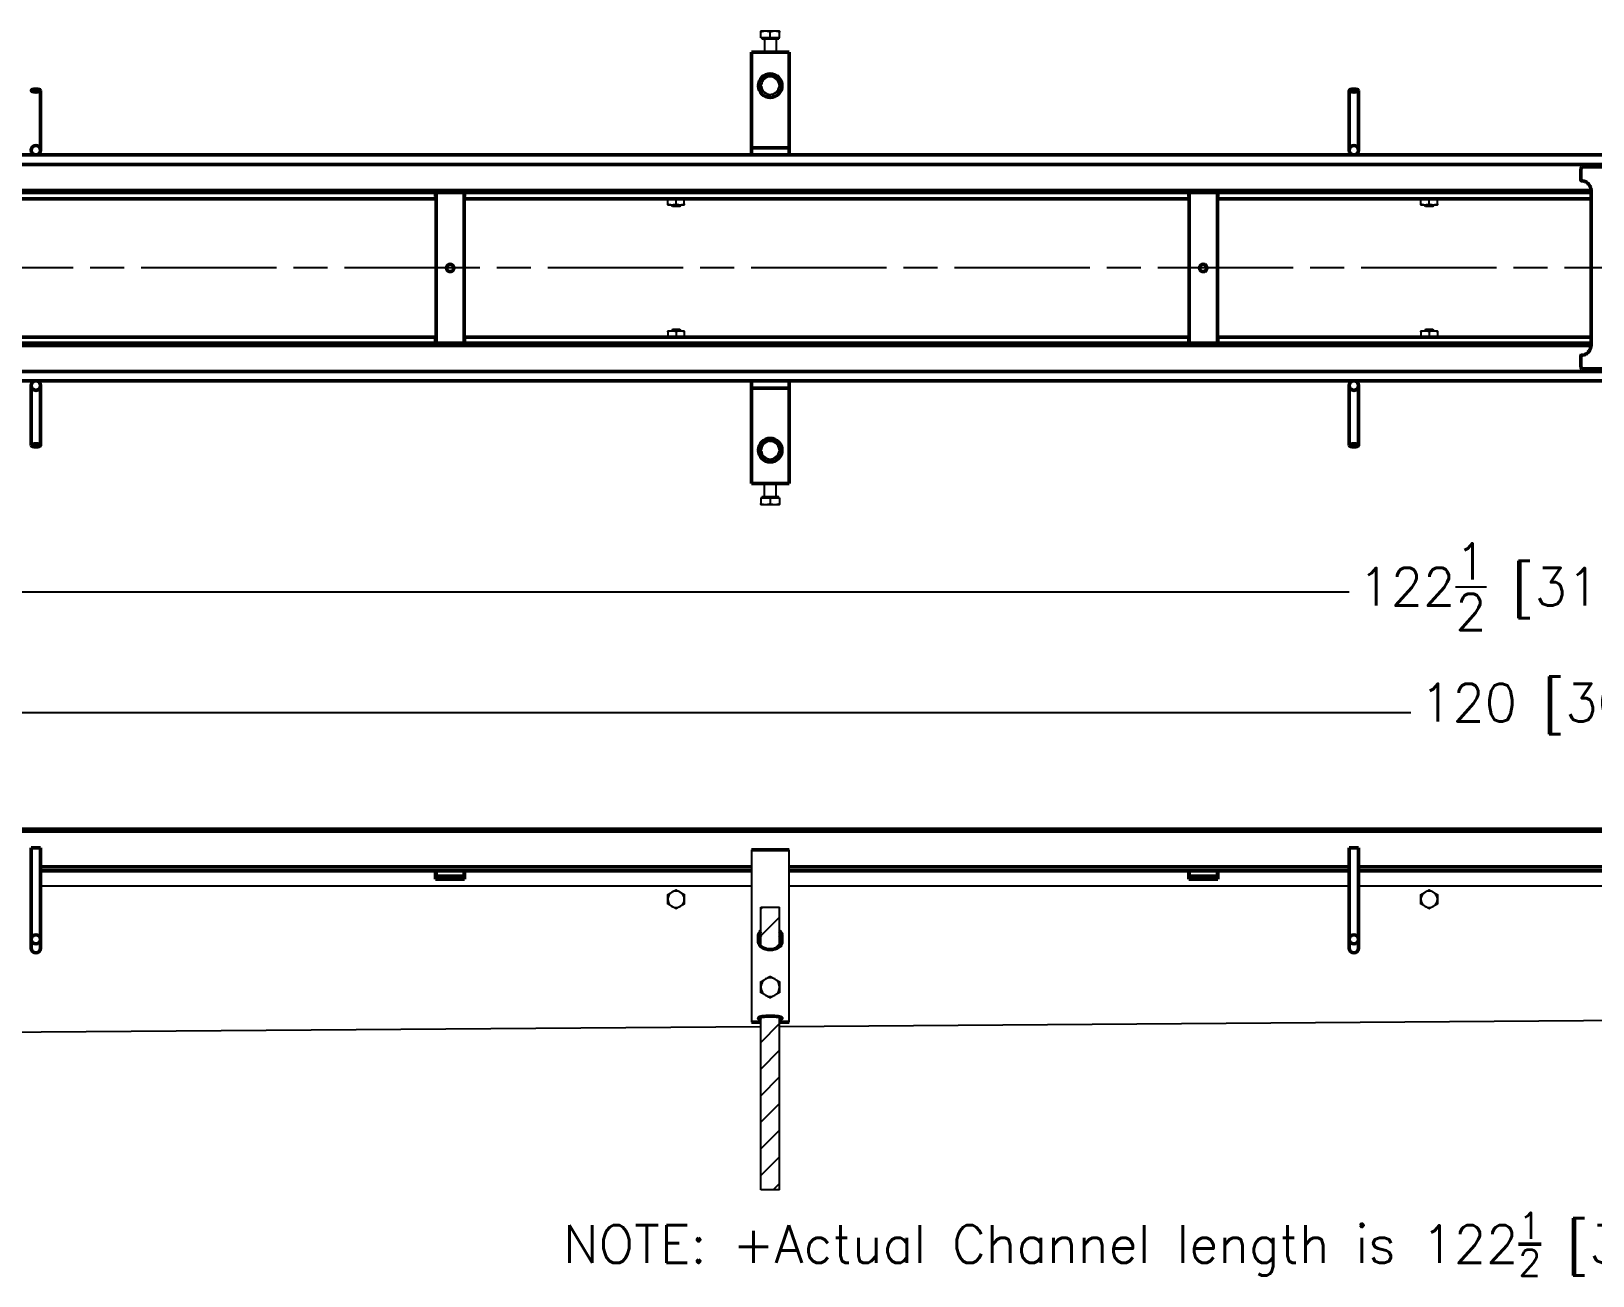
# Model space of a CAD drawing. Header units: inches. Extents: x 0 to 153, y -2 to 31.
# Drawn here: x 48.95 to 90.42, y -2.07 to 30.98 of the extents above; entities that cross this region are included whole.
import ezdxf

# ---------------------------------------------------------------- set-up
doc = ezdxf.new("R2010")
doc.units = ezdxf.units.IN
doc.header["$LTSCALE"] = 8
doc.header["$MEASUREMENT"] = 0
doc.linetypes.add('CHAIN', pattern=[0.7087, 0.4724, -0.0591, 0.1181, -0.0591])
for name, color, linetype, lineweight in [('Centerline (ANSI)', 7, 'Continuous', 25), ('Dimension (ANSI)', 7, 'Continuous', 25), ('Frame', 1, 'Continuous', 50), ('grate', 30, 'Continuous', 50), ('hardware', 250, 'Continuous', 25), ('rebar', 5, 'Continuous', 25), ('Title (ANSI)', 7, 'Continuous', 50), ('trench', 4, 'Continuous', 25), ('Visible (ANSI)', 7, 'Continuous', 50)]:
    doc.layers.add(name, color=color, linetype=linetype, lineweight=lineweight)
doc.styles.add('Dim Text (Zurn)', font='')
doc.styles.add('ZURN', font='romans.shx')
doc.styles.get('Dim Text (Zurn)').set_extended_font_data('Tahoma', italic=True)
doc.dimstyles.new('Frac 1_32 (Zurn)', dxfattribs={"dimscale": 8, "dimtxt": 0.125, "dimasz": 0.098425, "dimexe": 0.125, "dimexo": 0.0625, "dimgap": 0.031496, "dimtad": 0, "dimtih": 1, "dimtoh": 1, "dimdec": 5, "dimrnd": 1e-08, "dimzin": 0, "dimdsep": 46, "dimlunit": 5, "dimtxsty": 'Dim Text (Zurn)', "dimcen": 0.09, "dimdle": 0.393701, "dimclrd": 256, "dimclre": 256, "dimclrt": 256, "dimadec": 0, "dimazin": 3, "dimtfac": 0.96, "dimtdec": 5, "dimtofl": 0, "dimtmove": 0, "dimatfit": 3, "dimfxl": 0, "dimtolj": 1, "dimtzin": 12, "dimlwd": -1, "dimlwe": -1, "dimarcsym": 0})

# ---------------------------------------------------------------- blocks, each defined once
blk = doc.blocks.new('*D4')
at = {"layer": 'Defpoints', "color": 0}
for p in [(30.077, 12.889), (30.077, 9.739), (150.077, 9.739)]:
    blk.add_point(p, dxfattribs=at)
at = {"layer": 'Dimension (ANSI)'}
for p, q in [((30.077, 10.239), (30.077, 13.889)), ((150.077, 10.239), (150.077, 13.889)), ((30.865, 12.889), (85.587, 12.889)), ((149.29, 12.889), (94.567, 12.889))]:
    blk.add_line(p, q, dxfattribs=at)
for points in [[(30.865, 13.02), (30.865, 12.758), (30.077, 12.889)], [(149.29, 13.02), (149.29, 12.758), (150.077, 12.889)]]:
    blk.add_solid(points, dxfattribs=at)
at = {"layer": 'Dimension (ANSI)', "insert": (85.839, 13.651), "char_height": 1, "attachment_point": 1, "style": 'ZURN'}
blk.add_mtext('\\A1;120 [3048]', dxfattribs=at)
blk = doc.blocks.new('*D5')
at = {"layer": 'Defpoints', "color": 0}
for p in [(150.077, 16.095), (150.077, 9.739), (27.577, 8.275)]:
    blk.add_point(p, dxfattribs=at)
at = {"layer": 'Dimension (ANSI)'}
for p, q in [((27.577, 8.775), (27.577, 17.095)), ((150.077, 10.239), (150.077, 17.095)), ((28.365, 16.095), (83.949, 16.095)), ((149.29, 16.095), (93.706, 16.095))]:
    blk.add_line(p, q, dxfattribs=at)
for points in [[(28.365, 16.226), (28.365, 15.964), (27.577, 16.095)], [(149.29, 16.226), (149.29, 15.964), (150.077, 16.095)]]:
    blk.add_solid(points, dxfattribs=at)
at = {"layer": 'Dimension (ANSI)', "insert": (84.201, 17.382), "char_height": 1, "attachment_point": 1, "style": 'ZURN'}
blk.add_mtext('\\A1;122{\\H0.960000x;\\S1/2;} [3111]', dxfattribs=at)

msp = doc.modelspace()

# ---------------------------------------------------------------- hatches: boundary and pattern name
h = msp.add_hatch()
h.set_pattern_fill('ANSI31', color=256, scale=4, style=0)
h.set_pattern_definition([(45, (34.5, 4e-14), (-0.3535534, 0.3535534), [])])
edge = h.paths.add_edge_path()
edge.add_line((68.826564, 7.716027), (68.327814, 7.716027))
edge.add_line((68.327814, 7.716027), (68.327814, 6.675341))
edge.add_ellipse((68.577189, 6.796397), major_axis=(0.3125, 0), ratio=0.64278761, start_angle=217.0604614, end_angle=322.9395386)
edge.add_line((68.826564, 6.675341), (68.826564, 7.716027))
edge = h.paths.add_edge_path()
edge.add_ellipse((68.577189, 4.773186), major_axis=(0.3125, 0), ratio=0.173648178, start_angle=397.0604614, end_angle=502.9395386)
edge.add_line((68.327814, 4.805889), (68.327814, 0.216027))
edge.add_line((68.327814, 0.216027), (68.826564, 0.216027))
edge.add_line((68.826564, 0.216027), (68.826564, 4.805889))

# ---------------------------------------------------------------- linework, layer by layer
for p, q in [((68.077189, 9.23921), (68.077189, 4.665225)), ((69.077189, 4.665225), (69.077189, 9.23921))]:
    msp.add_line(p, q)
at = {"layer": 'Centerline (ANSI)', "color": 7, "linetype": 'CHAIN', "ltscale": 0.952448}
msp.add_line((152.668767, 24.694935), (26.577349, 24.694935), dxfattribs=at)
at = {"layer": 'Frame', "color": 7}
for p, q in [((68.077189, 9.23921), (69.077189, 9.23921)), ((68.264689, 6.796397), (68.264689, 6.960437)), ((68.889689, 6.960437), (68.889689, 6.796397)), ((68.327814, 4.665225), (68.077189, 4.665225)), ((69.077189, 4.665225), (68.826564, 4.665225))]:
    msp.add_line(p, q, dxfattribs=at)
for centre, major_axis, ratio, start_param, end_param in [((68.577189, 6.960437), (-0.3125, 0), 0.64278761, 5.636358234, 6.283185307), ((68.577189, 6.960437), (-0.3125, 0), 0.64278761, 3.141592654, 3.788419727), ((68.577189, 6.864681), (0.3125, 0), 0.64278761, 2.49476558, 3.141592654), ((68.577189, 6.796397), (0.3125, 0), 0.64278761, 3.141592654, 6.283185307), ((68.577189, 6.864681), (0.3125, 0), 0.64278761, 0, 0.646827074), ((68.577189, 4.773186), (0.3125, 0), 0.173648178, 5.636358234, 10.071605034)]:
    msp.add_ellipse(centre, major_axis=major_axis, ratio=ratio, start_param=start_param, end_param=end_param, dxfattribs=at)
at = {"layer": 'grate', "color": 7}
for p, q in [((110.031841, 27.373388), (90.122537, 27.373388)), ((90.107189, 27.248388), (90.107189, 27.039581)), ((90.111129, 27.009606), (90.110872, 27.009606)), ((90.375507, 22.638828), (90.375507, 26.746042)), ((90.107189, 22.136481), (90.107189, 22.345289)), ((90.110872, 22.375264), (90.111129, 22.375264)), ((90.122537, 22.011481), (110.031841, 22.011481))]:
    msp.add_line(p, q, dxfattribs=at)
for centre, major_axis, start_param, end_param in [((90.122537, 27.248388), (0, -0.125), 3.141592654, 4.71238898), ((90.122537, 22.136481), (0, 0.125), 1.570796327, 3.141592654)]:
    msp.add_ellipse(centre, major_axis=major_axis, ratio=0.122784561, start_param=start_param, end_param=end_param, dxfattribs=at)
for points, knots in [([(90.107189, 27.039581), (90.107189, 27.035702), (90.107281, 27.031862), (90.10764, 27.024675), (90.107904, 27.021401), (90.108572, 27.015836), (90.108971, 27.013608), (90.10968, 27.011115), (90.109963, 27.010434), (90.110457, 27.009748), (90.110665, 27.009605), (90.110872, 27.009606)], [0, 0, 0, 0, 0.029557022, 0.029557022, 0.0591936812, 0.0591936812, 0.0890732257, 0.0890732257, 0.1074131923, 0.1074131923, 0.1204091771, 0.1204091771, 0.1204091771, 0.1204091771]), ([(90.375507, 26.746042), (90.375507, 26.774668), (90.37074, 26.803667), (90.352554, 26.857304), (90.3391, 26.88269), (90.305347, 26.927274), (90.284655, 26.947047), (90.238662, 26.978725), (90.212789, 26.991016), (90.16179, 27.005955), (90.136334, 27.009598), (90.111129, 27.009606)], [0, 0, 0, 0, 0.218130476, 0.218130476, 0.431567125, 0.431567125, 0.644235928, 0.644235928, 0.857120656, 0.857120656, 1.04918321, 1.04918321, 1.04918321, 1.04918321]), ([(90.111129, 22.375264), (90.140049, 22.375273), (90.169346, 22.380097), (90.223504, 22.398493), (90.249128, 22.412098), (90.293987, 22.44619), (90.313828, 22.467051), (90.345411, 22.513281), (90.357587, 22.5392), (90.37204, 22.589592), (90.375507, 22.614327), (90.375507, 22.638828)], [0, 0, 0, 0, 0.22036641, 0.22036641, 0.435844909, 0.435844909, 0.649706098, 0.649706098, 0.862479065, 0.862479065, 1.049170831, 1.049170831, 1.049170831, 1.049170831]), ([(90.107189, 22.345289), (90.107189, 22.349167), (90.107281, 22.353007), (90.10764, 22.360194), (90.107904, 22.363468), (90.108572, 22.369033), (90.108971, 22.371262), (90.10968, 22.373754), (90.109963, 22.374435), (90.110457, 22.375121), (90.110665, 22.375264), (90.110872, 22.375264)], [0, 0, 0, 0, 0.029557022, 0.029557022, 0.0591936812, 0.0591936812, 0.0890732257, 0.0890732257, 0.1074131923, 0.1074131923, 0.1204091771, 0.1204091771, 0.1204091771, 0.1204091771])]:
    msp.add_open_spline(points, degree=3, knots=knots, dxfattribs=at)
at = {"layer": 'hardware', "color": 7}
for p, q in [((68.452189, 30.977856), (68.327189, 30.977856)), ((68.327189, 30.799731), (68.327189, 30.955527)), ((68.577189, 30.799731), (68.327189, 30.799731)), ((68.352189, 30.799731), (68.352189, 30.774727)), ((68.352189, 30.774727), (68.802189, 30.774727)), ((68.420939, 30.749727), (68.420939, 30.419727)), ((68.702189, 30.977856), (68.452189, 30.977856)), ((68.577189, 30.799731), (68.577189, 30.955527)), ((68.827189, 30.799731), (68.577189, 30.799731)), ((68.827189, 30.977856), (68.702189, 30.977856)), ((68.733439, 30.749727), (68.733439, 30.419727)), ((68.802189, 30.799731), (68.802189, 30.774727)), ((68.827189, 30.799731), (68.827189, 30.955527)), ((65.858189, 26.390995), (65.858189, 26.512874)), ((65.858189, 26.371435), (65.967689, 26.371435)), ((65.979334, 26.324935), (65.954165, 26.371435)), ((65.967689, 26.371435), (66.186689, 26.371435)), ((66.175204, 26.324935), (65.979334, 26.324935)), ((66.077189, 26.390995), (66.077189, 26.512874)), ((66.175204, 26.324935), (66.200372, 26.371435)), ((66.186689, 26.371435), (66.296189, 26.371435)), ((66.296189, 26.390995), (66.296189, 26.512874)), ((85.858189, 26.390995), (85.858189, 26.512874)), ((85.858189, 26.371435), (85.967689, 26.371435)), ((85.979334, 26.324935), (85.954165, 26.371435)), ((85.967689, 26.371435), (86.186689, 26.371435)), ((86.175204, 26.324935), (85.979334, 26.324935)), ((86.077189, 26.390995), (86.077189, 26.512874)), ((86.175204, 26.324935), (86.200372, 26.371435)), ((86.186689, 26.371435), (86.296189, 26.371435)), ((86.296189, 26.390995), (86.296189, 26.512874)), ((65.967689, 23.018435), (65.858189, 23.018435)), ((65.858189, 22.998874), (65.858189, 22.876995)), ((65.979334, 23.064935), (65.954165, 23.018435)), ((66.186689, 23.018435), (65.967689, 23.018435)), ((65.979334, 23.064935), (66.175204, 23.064935)), ((66.077189, 22.998874), (66.077189, 22.876995)), ((66.175204, 23.064935), (66.200372, 23.018435)), ((66.296189, 23.018435), (66.186689, 23.018435)), ((66.296189, 22.998874), (66.296189, 22.876995)), ((85.967689, 23.018435), (85.858189, 23.018435)), ((85.858189, 22.998874), (85.858189, 22.876995)), ((85.979334, 23.064935), (85.954165, 23.018435)), ((86.186689, 23.018435), (85.967689, 23.018435)), ((85.979334, 23.064935), (86.175204, 23.064935)), ((86.077189, 22.998874), (86.077189, 22.876995)), ((86.175204, 23.064935), (86.200372, 23.018435)), ((86.296189, 23.018435), (86.186689, 23.018435)), ((86.296189, 22.998874), (86.296189, 22.876995)), ((68.420939, 18.640142), (68.420939, 18.965142)), ((68.733439, 18.640142), (68.733439, 18.965142)), ((68.327189, 18.590138), (68.577189, 18.590138)), ((68.327189, 18.590138), (68.327189, 18.434342)), ((68.327189, 18.412013), (68.452189, 18.412013)), ((68.802189, 18.615142), (68.352189, 18.615142)), ((68.352189, 18.590138), (68.352189, 18.615142)), ((68.452189, 18.412013), (68.702189, 18.412013)), ((68.577189, 18.590138), (68.827189, 18.590138)), ((68.577189, 18.590138), (68.577189, 18.434342)), ((68.702189, 18.412013), (68.827189, 18.412013)), ((68.802189, 18.590138), (68.802189, 18.615142)), ((68.827189, 18.590138), (68.827189, 18.434342))]:
    msp.add_line(p, q, dxfattribs=at)
for centre, radius, start, end in [((68.395939, 30.749727), 0.025, 0, 90), ((68.758439, 30.749727), 0.025, 90, 180), ((68.395939, 18.640142), 0.025, 270, 0), ((68.758439, 18.640142), 0.025, 180, 270), ((66.077269, 7.930237), 0.21875, 120, 180), ((66.077269, 7.930237), 0.21875, 180, 240), ((66.077269, 7.930237), 0.21875, 60, 120), ((66.077269, 7.930237), 0.21875, 0, 60), ((66.077269, 7.930237), 0.21875, 300, 0), ((86.077269, 7.930237), 0.21875, 120, 180), ((86.077269, 7.930237), 0.21875, 180, 240), ((86.077269, 7.930237), 0.21875, 60, 120), ((86.077269, 7.930237), 0.21875, 0, 60), ((86.077269, 7.930237), 0.21875, 300, 0), ((66.077269, 7.930237), 0.21875, 240, 300), ((86.077269, 7.930237), 0.21875, 240, 300), ((68.577189, 5.596738), 0.25, 120, 180), ((68.577189, 5.596738), 0.25, 60, 120), ((68.577189, 5.596738), 0.25, 0, 60), ((68.577189, 5.596738), 0.25, 180, 240), ((68.577189, 5.596738), 0.25, 300, 0), ((68.577189, 5.596738), 0.25, 240, 300)]:
    msp.add_arc(centre, radius, start, end, dxfattribs=at)
for points, weights in [([(68.327189, 30.955527), (68.327189, 30.977856), (68.327189, 30.977856)], [1, 1.0379548493, 1]), ([(68.452189, 30.977856), (68.394176, 30.977856), (68.327189, 30.955527)], [1, 1.0379548493, 1]), ([(68.577189, 30.955527), (68.510201, 30.977856), (68.452189, 30.977856)], [1, 1.0379548493, 1]), ([(68.702189, 30.977856), (68.644176, 30.977856), (68.577189, 30.955527)], [1, 1.0379548493, 1]), ([(68.827189, 30.955527), (68.760201, 30.977856), (68.702189, 30.977856)], [1, 1.0379548493, 1]), ([(68.827189, 30.977856), (68.827189, 30.977856), (68.827189, 30.955527)], [1, 1.0379548493, 1]), ([(65.913826, 26.527435), (65.887468, 26.522634), (65.858189, 26.512874)], [1.01896927496, 1.01858415614, 1]), ([(65.858189, 26.512874), (65.858189, 26.522634), (65.858189, 26.527435)], [1, 1.01858415614, 1.01896927496]), ([(65.858189, 26.390995), (65.91687, 26.371435), (65.967689, 26.371435)], [1, 1.0379548493, 1]), ([(65.858189, 26.371435), (65.858189, 26.371435), (65.858189, 26.390995)], [1, 1.0379548493, 1]), ([(65.967689, 26.371435), (66.018508, 26.371435), (66.077189, 26.390995)], [1, 1.0379548493, 1]), ([(66.077189, 26.512874), (66.04791, 26.522634), (66.021551, 26.527435)], [1, 1.01858415614, 1.01896927496]), ([(66.132826, 26.527435), (66.106468, 26.522634), (66.077189, 26.512874)], [1.01896927496, 1.01858415614, 1]), ([(66.077189, 26.390995), (66.13587, 26.371435), (66.186689, 26.371435)], [1, 1.0379548493, 1]), ([(66.186689, 26.371435), (66.237508, 26.371435), (66.296189, 26.390995)], [1, 1.0379548493, 1]), ([(66.296189, 26.512874), (66.26691, 26.522634), (66.240551, 26.527435)], [1, 1.01858415614, 1.01896927496]), ([(66.296189, 26.527435), (66.296189, 26.522634), (66.296189, 26.512874)], [1.01896927496, 1.01858415614, 1]), ([(66.296189, 26.390995), (66.296189, 26.371435), (66.296189, 26.371435)], [1, 1.0379548493, 1]), ([(85.913826, 26.527435), (85.887468, 26.522634), (85.858189, 26.512874)], [1.01896927496, 1.01858415614, 1]), ([(85.858189, 26.512874), (85.858189, 26.522634), (85.858189, 26.527435)], [1, 1.01858415614, 1.01896927496]), ([(85.858189, 26.390995), (85.91687, 26.371435), (85.967689, 26.371435)], [1, 1.0379548493, 1]), ([(85.858189, 26.371435), (85.858189, 26.371435), (85.858189, 26.390995)], [1, 1.0379548493, 1]), ([(85.967689, 26.371435), (86.018508, 26.371435), (86.077189, 26.390995)], [1, 1.0379548493, 1]), ([(86.077189, 26.512874), (86.04791, 26.522634), (86.021551, 26.527435)], [1, 1.01858415614, 1.01896927496]), ([(86.132826, 26.527435), (86.106468, 26.522634), (86.077189, 26.512874)], [1.01896927496, 1.01858415614, 1]), ([(86.077189, 26.390995), (86.13587, 26.371435), (86.186689, 26.371435)], [1, 1.0379548493, 1]), ([(86.186689, 26.371435), (86.237508, 26.371435), (86.296189, 26.390995)], [1, 1.0379548493, 1]), ([(86.296189, 26.512874), (86.26691, 26.522634), (86.240551, 26.527435)], [1, 1.01858415614, 1.01896927496]), ([(86.296189, 26.527435), (86.296189, 26.522634), (86.296189, 26.512874)], [1.01896927496, 1.01858415614, 1]), ([(86.296189, 26.390995), (86.296189, 26.371435), (86.296189, 26.371435)], [1, 1.0379548493, 1]), ([(65.858189, 22.998874), (65.858189, 23.018435), (65.858189, 23.018435)], [1, 1.0379548493, 1]), ([(65.967689, 23.018435), (65.91687, 23.018435), (65.858189, 22.998874)], [1, 1.0379548493, 1]), ([(65.858189, 22.876995), (65.91687, 22.857435), (65.967689, 22.857435)], [1, 1.0379548493, 1]), ([(65.858189, 22.857435), (65.858189, 22.857435), (65.858189, 22.876995)], [1, 1.0379548493, 1]), ([(66.077189, 22.998874), (66.018508, 23.018435), (65.967689, 23.018435)], [1, 1.0379548493, 1]), ([(65.967689, 22.857435), (66.018508, 22.857435), (66.077189, 22.876995)], [1, 1.0379548493, 1]), ([(66.186689, 23.018435), (66.13587, 23.018435), (66.077189, 22.998874)], [1, 1.0379548493, 1]), ([(66.077189, 22.876995), (66.13587, 22.857435), (66.186689, 22.857435)], [1, 1.0379548493, 1]), ([(66.296189, 22.998874), (66.237508, 23.018435), (66.186689, 23.018435)], [1, 1.0379548493, 1]), ([(66.186689, 22.857435), (66.237508, 22.857435), (66.296189, 22.876995)], [1, 1.0379548493, 1]), ([(66.296189, 23.018435), (66.296189, 23.018435), (66.296189, 22.998874)], [1, 1.0379548493, 1]), ([(66.296189, 22.876995), (66.296189, 22.857435), (66.296189, 22.857435)], [1, 1.0379548493, 1]), ([(85.858189, 22.998874), (85.858189, 23.018435), (85.858189, 23.018435)], [1, 1.0379548493, 1]), ([(85.967689, 23.018435), (85.91687, 23.018435), (85.858189, 22.998874)], [1, 1.0379548493, 1]), ([(85.858189, 22.876995), (85.91687, 22.857435), (85.967689, 22.857435)], [1, 1.0379548493, 1]), ([(85.858189, 22.857435), (85.858189, 22.857435), (85.858189, 22.876995)], [1, 1.0379548493, 1]), ([(86.077189, 22.998874), (86.018508, 23.018435), (85.967689, 23.018435)], [1, 1.0379548493, 1]), ([(85.967689, 22.857435), (86.018508, 22.857435), (86.077189, 22.876995)], [1, 1.0379548493, 1]), ([(86.186689, 23.018435), (86.13587, 23.018435), (86.077189, 22.998874)], [1, 1.0379548493, 1]), ([(86.077189, 22.876995), (86.13587, 22.857435), (86.186689, 22.857435)], [1, 1.0379548493, 1]), ([(86.296189, 22.998874), (86.237508, 23.018435), (86.186689, 23.018435)], [1, 1.0379548493, 1]), ([(86.186689, 22.857435), (86.237508, 22.857435), (86.296189, 22.876995)], [1, 1.0379548493, 1]), ([(86.296189, 23.018435), (86.296189, 23.018435), (86.296189, 22.998874)], [1, 1.0379548493, 1]), ([(86.296189, 22.876995), (86.296189, 22.857435), (86.296189, 22.857435)], [1, 1.0379548493, 1]), ([(68.327189, 18.434342), (68.394176, 18.412013), (68.452189, 18.412013)], [1, 1.0379548493, 1]), ([(68.327189, 18.412013), (68.327189, 18.412013), (68.327189, 18.434342)], [1, 1.0379548493, 1]), ([(68.452189, 18.412013), (68.510201, 18.412013), (68.577189, 18.434342)], [1, 1.0379548493, 1]), ([(68.577189, 18.434342), (68.644176, 18.412013), (68.702189, 18.412013)], [1, 1.0379548493, 1]), ([(68.702189, 18.412013), (68.760201, 18.412013), (68.827189, 18.434342)], [1, 1.0379548493, 1]), ([(68.827189, 18.434342), (68.827189, 18.412013), (68.827189, 18.412013)], [1, 1.0379548493, 1]), ([(65.858519, 8.056532), (65.917133, 8.090373), (65.967894, 8.11968)], [1, 1.0379548493, 1]), ([(65.858519, 7.930237), (65.858519, 7.988851), (65.858519, 8.056532)], [1, 1.0379548493, 1]), ([(65.858519, 7.803942), (65.858519, 7.871623), (65.858519, 7.930237)], [1, 1.0379548493, 1]), ([(65.967894, 8.11968), (66.018655, 8.148987), (66.077269, 8.182828)], [1, 1.0379548493, 1]), ([(66.077269, 8.182828), (66.135883, 8.148987), (66.186644, 8.11968)], [1, 1.0379548493, 1]), ([(66.186644, 8.11968), (66.237405, 8.090373), (66.296019, 8.056532)], [1, 1.0379548493, 1]), ([(66.296019, 8.056532), (66.296019, 7.988851), (66.296019, 7.930237)], [1, 1.0379548493, 1]), ([(66.296019, 7.930237), (66.296019, 7.871623), (66.296019, 7.803942)], [1, 1.0379548493, 1]), ([(85.858519, 8.056532), (85.917133, 8.090373), (85.967894, 8.11968)], [1, 1.0379548493, 1]), ([(85.858519, 7.930237), (85.858519, 7.988851), (85.858519, 8.056532)], [1, 1.0379548493, 1]), ([(85.858519, 7.803942), (85.858519, 7.871623), (85.858519, 7.930237)], [1, 1.0379548493, 1]), ([(85.967894, 8.11968), (86.018655, 8.148987), (86.077269, 8.182828)], [1, 1.0379548493, 1]), ([(86.077269, 8.182828), (86.135883, 8.148987), (86.186644, 8.11968)], [1, 1.0379548493, 1]), ([(86.186644, 8.11968), (86.237405, 8.090373), (86.296019, 8.056532)], [1, 1.0379548493, 1]), ([(86.296019, 8.056532), (86.296019, 7.988851), (86.296019, 7.930237)], [1, 1.0379548493, 1]), ([(86.296019, 7.930237), (86.296019, 7.871623), (86.296019, 7.803942)], [1, 1.0379548493, 1]), ([(65.967894, 7.740794), (65.917133, 7.770101), (65.858519, 7.803942)], [1, 1.0379548493, 1]), ([(66.077269, 7.677646), (66.018655, 7.711487), (65.967894, 7.740794)], [1, 1.0379548493, 1]), ([(66.186644, 7.740794), (66.135883, 7.711487), (66.077269, 7.677646)], [1, 1.0379548493, 1]), ([(66.296019, 7.803942), (66.237405, 7.770101), (66.186644, 7.740794)], [1, 1.0379548493, 1]), ([(85.967894, 7.740794), (85.917133, 7.770101), (85.858519, 7.803942)], [1, 1.0379548493, 1]), ([(86.077269, 7.677646), (86.018655, 7.711487), (85.967894, 7.740794)], [1, 1.0379548493, 1]), ([(86.186644, 7.740794), (86.135883, 7.711487), (86.077269, 7.677646)], [1, 1.0379548493, 1]), ([(86.296019, 7.803942), (86.237405, 7.770101), (86.186644, 7.740794)], [1, 1.0379548493, 1]), ([(68.327189, 5.741075), (68.394176, 5.77975), (68.452189, 5.813244)], [1, 1.0379548493, 1]), ([(68.452189, 5.813244), (68.510201, 5.846738), (68.577189, 5.885413)], [1, 1.0379548493, 1]), ([(68.577189, 5.885413), (68.644176, 5.846738), (68.702189, 5.813244)], [1, 1.0379548493, 1]), ([(68.702189, 5.813244), (68.760201, 5.77975), (68.827189, 5.741075)], [1, 1.0379548493, 1]), ([(68.327189, 5.596738), (68.327189, 5.663725), (68.327189, 5.741075)], [1, 1.0379548493, 1]), ([(68.327189, 5.4524), (68.327189, 5.52975), (68.327189, 5.596738)], [1, 1.0379548493, 1]), ([(68.452189, 5.380231), (68.394176, 5.413725), (68.327189, 5.4524)], [1, 1.0379548493, 1]), ([(68.827189, 5.4524), (68.760201, 5.413725), (68.702189, 5.380231)], [1, 1.0379548493, 1]), ([(68.827189, 5.741075), (68.827189, 5.663725), (68.827189, 5.596738)], [1, 1.0379548493, 1]), ([(68.827189, 5.596738), (68.827189, 5.52975), (68.827189, 5.4524)], [1, 1.0379548493, 1]), ([(68.577189, 5.308063), (68.510201, 5.346738), (68.452189, 5.380231)], [1, 1.0379548493, 1]), ([(68.702189, 5.380231), (68.644176, 5.346738), (68.577189, 5.308063)], [1, 1.0379548493, 1])]:
    msp.add_rational_spline(points, weights, degree=2, dxfattribs=at)
at = {"layer": 'rebar', "color": 7}
for p, q in [((68.327814, 6.675341), (68.327814, 7.716027)), ((68.327814, 7.716027), (68.826564, 7.716027)), ((68.826564, 6.675341), (68.826564, 7.716027)), ((68.327814, 0.216027), (68.327814, 4.805889)), ((68.826564, 0.216027), (68.826564, 4.805889)), ((68.826564, 0.216027), (68.327814, 0.216027))]:
    msp.add_line(p, q, dxfattribs=at)
for centre, radius, start, end in [((68.342814, 29.535949), 0.015, 88.166222, 271.833778), ((68.577189, 29.535949), 0.234375, 3.667556, 176.332444), ((68.577189, 29.535949), 0.234375, 183.667556, 244.0039677), ((68.577189, 29.535949), 0.234375, 266.1417694, 356.332444), ((68.811564, 29.535949), 0.015, 268.166222, 91.833778), ((68.577189, 19.853921), 0.234375, 115.9960323, 176.332444), ((68.577189, 19.853921), 0.234375, 3.667556, 93.8582306), ((68.342814, 19.853921), 0.015, 88.166222, 271.833778), ((68.577189, 19.853921), 0.234375, 183.667556, 356.332444), ((68.811564, 19.853921), 0.015, 268.166222, 91.833778)]:
    msp.add_arc(centre, radius, start, end, dxfattribs=at)
for centre, major_axis, start_param, end_param in [((68.517942, 29.31371), (-0.043438, 0.011753), 0.012138125, 1.570796327), ((68.517942, 29.31371), (-0.043438, 0.011753), 1.570796327, 3.151740772), ((68.517942, 20.076159), (-0.043438, -0.011753), 4.71238898, 6.271047182), ((68.517942, 20.076159), (-0.043438, -0.011753), 3.131444535, 4.71238898)]:
    msp.add_ellipse(centre, major_axis=major_axis, ratio=0.333333333, start_param=start_param, end_param=end_param, dxfattribs=at)
for points, knots in [([(68.332426, 29.54677), (68.333627, 29.57393), (68.339486, 29.601235), (68.359396, 29.651292), (68.373536, 29.674741), (68.408201, 29.715342), (68.42916, 29.732993), (68.475082, 29.760254), (68.500614, 29.770203), (68.552873, 29.781199), (68.580249, 29.782382), (68.633262, 29.775937), (68.659557, 29.768229), (68.70766, 29.745033), (68.730064, 29.729256), (68.768116, 29.691787), (68.784236, 29.669628), (68.808171, 29.621889), (68.816284, 29.595716), (68.820939, 29.561804), (68.821619, 29.554291), (68.821951, 29.54677)], [0, 0, 0, 0, 0.212669473, 0.212669473, 0.421401634, 0.421401634, 0.630278357, 0.630278357, 0.839149821, 0.839149821, 1.048021476, 1.048021476, 1.256893124, 1.256893124, 1.465764772, 1.465764772, 1.67463642, 1.67463642, 1.883508068, 1.883508068, 1.942398235, 1.942398235, 1.942398235, 1.942398235]), ([(68.515037, 29.298961), (68.488739, 29.305858), (68.463282, 29.317339), (68.418544, 29.347349), (68.398601, 29.366112), (68.366216, 29.408554), (68.353377, 29.432763), (68.337665, 29.479637), (68.33343, 29.502414), (68.332426, 29.525127)], [0, 0, 0, 0, 0.2126694732, 0.2126694732, 0.4214016339, 0.4214016339, 0.6302783572, 0.6302783572, 0.8081258164, 0.8081258164, 0.8081258164, 0.8081258164]), ([(68.821951, 29.525127), (68.820751, 29.497967), (68.814892, 29.470662), (68.794982, 29.420605), (68.780842, 29.397156), (68.746177, 29.356555), (68.725217, 29.338904), (68.679295, 29.311643), (68.653764, 29.301694), (68.601504, 29.290698), (68.574128, 29.289515), (68.521115, 29.29596), (68.49482, 29.303668), (68.446718, 29.326864), (68.424313, 29.342641), (68.386261, 29.38011), (68.370142, 29.402269), (68.346206, 29.450008), (68.338093, 29.476181), (68.333439, 29.510093), (68.332759, 29.517606), (68.332426, 29.525127)], [0, 0, 0, 0, 0.212669473, 0.212669473, 0.421401634, 0.421401634, 0.630278357, 0.630278357, 0.839149821, 0.839149821, 1.048021476, 1.048021476, 1.256893124, 1.256893124, 1.465764772, 1.465764772, 1.67463642, 1.67463642, 1.883508068, 1.883508068, 1.942398235, 1.942398235, 1.942398235, 1.942398235]), ([(68.821951, 29.525127), (68.820751, 29.497967), (68.814892, 29.470662), (68.794982, 29.420605), (68.780842, 29.397156), (68.746177, 29.356555), (68.725217, 29.338904), (68.679295, 29.311643), (68.653764, 29.301694), (68.601504, 29.290698), (68.574128, 29.289515), (68.536644, 29.294072), (68.525734, 29.296156), (68.515037, 29.298961)], [0, 0, 0, 0, 0.212669473, 0.212669473, 0.421401634, 0.421401634, 0.630278357, 0.630278357, 0.839149821, 0.839149821, 1.048021476, 1.048021476, 1.134524567, 1.134524567, 1.134524567, 1.134524567]), ([(68.332426, 19.864742), (68.333627, 19.891903), (68.339486, 19.919207), (68.359396, 19.969264), (68.373536, 19.992713), (68.408201, 20.033314), (68.42916, 20.050965), (68.475082, 20.078226), (68.500614, 20.088175), (68.552873, 20.099171), (68.580249, 20.100354), (68.633262, 20.093909), (68.659557, 20.086201), (68.70766, 20.063005), (68.730064, 20.047229), (68.768116, 20.009759), (68.784236, 19.987601), (68.808171, 19.939861), (68.816284, 19.913688), (68.820939, 19.879776), (68.821619, 19.872263), (68.821951, 19.864742)], [0, 0, 0, 0, 0.212669473, 0.212669473, 0.421401634, 0.421401634, 0.630278357, 0.630278357, 0.839149821, 0.839149821, 1.048021476, 1.048021476, 1.256893124, 1.256893124, 1.465764772, 1.465764772, 1.67463642, 1.67463642, 1.883508068, 1.883508068, 1.942398235, 1.942398235, 1.942398235, 1.942398235]), ([(68.332426, 19.864742), (68.333627, 19.891903), (68.339486, 19.919207), (68.359396, 19.969264), (68.373536, 19.992713), (68.408201, 20.033314), (68.42916, 20.050965), (68.471672, 20.076202), (68.493045, 20.08514), (68.515037, 20.090908)], [0, 0, 0, 0, 0.2126694732, 0.2126694732, 0.4214016339, 0.4214016339, 0.6302783572, 0.6302783572, 0.8081258164, 0.8081258164, 0.8081258164, 0.8081258164]), ([(68.563615, 20.098525), (68.574514, 20.099134), (68.585441, 20.099024), (68.598007, 20.098043), (68.59976, 20.097886), (68.601513, 20.097711)], [0.12782168016, 0.12782168016, 0.12782168016, 0.12782168016, 0.21266947322, 0.21266947322, 0.22642379897, 0.22642379897, 0.22642379897, 0.22642379897]), ([(68.640912, 20.090469), (68.652206, 20.08743), (68.663278, 20.083594), (68.675579, 20.078305), (68.677196, 20.077588), (68.678806, 20.076854)], [0.3304762852, 0.3304762852, 0.3304762852, 0.3304762852, 0.4214016339, 0.4214016339, 0.4352209785, 0.4352209785, 0.4352209785, 0.4352209785]), ([(68.713868, 20.057229), (68.723552, 20.050723), (68.732769, 20.043539), (68.742685, 20.034586), (68.743984, 20.033387), (68.745271, 20.032172)], [0.539590528, 0.539590528, 0.539590528, 0.539590528, 0.6302783572, 0.6302783572, 0.6440953373, 0.6440953373, 0.6440953373, 0.6440953373]), ([(68.772129, 20.002292), (68.779197, 19.99301), (68.785606, 19.983237), (68.792105, 19.971563), (68.792948, 19.970009), (68.793774, 19.968445)], [0.7484533699, 0.7484533699, 0.7484533699, 0.7484533699, 0.8391498207, 0.8391498207, 0.8529668869, 0.8529668869, 0.8529668869, 0.8529668869]), ([(68.809562, 19.9315), (68.813259, 19.920434), (68.816174, 19.909116), (68.820222, 19.886828), (68.821463, 19.875789), (68.821951, 19.864742)], [0.9573253386, 0.9573253386, 0.9573253386, 0.9573253386, 1.0480214757, 1.0480214757, 1.1345245666, 1.1345245666, 1.1345245666, 1.1345245666]), ([(68.821951, 19.8431), (68.820751, 19.815939), (68.814892, 19.788634), (68.794982, 19.738577), (68.780842, 19.715128), (68.746177, 19.674528), (68.725217, 19.656876), (68.679295, 19.629615), (68.653764, 19.619666), (68.601504, 19.608671), (68.574128, 19.607487), (68.521115, 19.613932), (68.49482, 19.62164), (68.446718, 19.644837), (68.424313, 19.660613), (68.386261, 19.698082), (68.370142, 19.720241), (68.346206, 19.76798), (68.338093, 19.794153), (68.333439, 19.828065), (68.332759, 19.835578), (68.332426, 19.8431)], [0, 0, 0, 0, 0.212669473, 0.212669473, 0.421401634, 0.421401634, 0.630278357, 0.630278357, 0.839149821, 0.839149821, 1.048021476, 1.048021476, 1.256893124, 1.256893124, 1.465764772, 1.465764772, 1.67463642, 1.67463642, 1.883508068, 1.883508068, 1.942398235, 1.942398235, 1.942398235, 1.942398235]), ([(68.821672, 7.081894), (68.821744, 7.081522), (68.821802, 7.081146), (68.821925, 7.080089), (68.82196, 7.079402), (68.821949, 7.078717)], [0.374092800158, 0.374092800158, 0.374092800158, 0.374092800158, 0.376969936484, 0.376969936484, 0.382109773897, 0.382109773897, 0.382109773897, 0.382109773897])]:
    msp.add_open_spline(points, degree=3, knots=knots, dxfattribs=at)
for points in [[(68.515037, 20.090908), (68.516954, 20.091411), (68.518879, 20.09189), (68.520811, 20.092346)], [(68.332719, 4.749471), (68.332541, 4.750383), (68.332443, 4.751325), (68.332428, 4.752265)]]:
    msp.add_open_spline(points, degree=3, dxfattribs=at)
at = {"layer": 'trench', "color": 7}
for p, q in [((68.077189, 8.275237), (49.202189, 8.275237)), ((83.952189, 8.275237), (69.077189, 8.275237)), ((95.952189, 8.275237), (84.202189, 8.275237)), ((111.077189, 4.862131), (68.826564, 4.545251)), ((68.327814, 4.541511), (34.326564, 4.286501))]:
    msp.add_line(p, q, dxfattribs=at)
at = {"layer": 'Visible (ANSI)', "color": 7}
for p, q in [((68.077189, 30.419727), (69.077189, 30.419727)), ((68.077189, 30.419727), (68.077189, 30.107227)), ((69.077189, 30.107227), (69.077189, 30.419727)), ((68.077189, 28.954949), (68.077189, 30.107227)), ((69.077189, 30.107227), (69.077189, 28.954949)), ((49.202189, 28.751769), (49.202189, 29.402783)), ((83.952189, 28.751769), (83.952189, 29.402783)), ((84.202189, 28.751769), (84.202189, 29.402783)), ((49.202189, 28.51395), (49.202189, 28.751769)), ((68.077189, 28.859193), (68.077189, 28.954949)), ((68.077189, 28.859193), (68.077189, 27.909179)), ((69.077189, 28.954949), (69.077189, 28.859193)), ((69.077189, 28.859193), (69.077189, 27.909179)), ((83.952189, 28.751769), (83.952189, 28.51395)), ((84.202189, 28.51395), (84.202189, 28.751769)), ((49.202189, 27.827385), (49.202189, 28.51395)), ((83.952189, 27.827385), (83.952189, 28.51395)), ((84.202189, 27.827385), (84.202189, 28.51395)), ((49.202189, 27.817435), (49.202189, 27.827385)), ((68.077189, 27.909179), (68.077189, 27.879935)), ((69.077189, 27.879935), (68.077189, 27.879935)), ((68.077189, 27.692435), (68.077189, 27.879935)), ((69.077189, 27.909179), (69.077189, 27.879935)), ((69.077189, 27.692435), (69.077189, 27.879935)), ((83.952189, 27.827385), (83.952189, 27.817435)), ((84.202189, 27.817435), (84.202189, 27.827385)), ((30.077189, 27.692435), (150.077189, 27.692435)), ((150.077189, 27.442435), (30.077189, 27.442435)), ((30.077189, 26.747435), (90.375503, 26.747435)), ((30.077189, 26.692435), (90.375507, 26.692435)), ((59.692189, 26.586367), (59.692189, 26.692435)), ((59.692189, 26.671314), (59.702189, 26.671314)), ((59.702189, 26.586367), (59.692189, 26.586367)), ((59.702189, 22.692435), (59.702189, 26.692435)), ((60.452189, 26.692435), (60.452189, 22.692435)), ((60.452189, 26.671314), (60.462189, 26.671314)), ((60.462189, 26.586367), (60.452189, 26.586367)), ((60.462189, 26.692435), (60.462189, 26.586367)), ((79.692189, 26.586367), (79.692189, 26.692435)), ((79.692189, 26.671314), (79.702189, 26.671314)), ((79.702189, 26.586367), (79.692189, 26.586367)), ((79.702189, 22.692435), (79.702189, 26.692435)), ((80.452189, 26.692435), (80.452189, 22.692435)), ((80.452189, 26.671314), (80.462189, 26.671314)), ((80.462189, 26.586367), (80.452189, 26.586367)), ((80.462189, 26.692435), (80.462189, 26.586367)), ((59.702189, 26.527435), (40.452189, 26.527435)), ((79.702189, 26.527435), (60.452189, 26.527435)), ((90.375507, 26.527435), (80.452189, 26.527435)), ((40.452189, 22.857435), (59.702189, 22.857435)), ((60.452189, 22.857435), (79.702189, 22.857435)), ((80.452189, 22.857435), (90.375507, 22.857435)), ((90.375507, 22.692435), (30.077189, 22.692435)), ((90.375503, 22.637435), (30.077189, 22.637435)), ((59.692189, 22.692435), (59.692189, 22.798502)), ((59.692189, 22.798502), (59.702189, 22.798502)), ((59.702189, 22.713555), (59.692189, 22.713555)), ((59.692189, 22.694935), (59.702189, 22.694935)), ((60.452189, 22.798502), (60.462189, 22.798502)), ((60.462189, 22.713555), (60.452189, 22.713555)), ((60.452189, 22.694935), (60.462189, 22.694935)), ((60.462189, 22.798502), (60.462189, 22.692435)), ((79.692189, 22.692435), (79.692189, 22.798502)), ((79.692189, 22.798502), (79.702189, 22.798502)), ((79.702189, 22.713555), (79.692189, 22.713555)), ((79.692189, 22.694935), (79.702189, 22.694935)), ((80.452189, 22.798502), (80.462189, 22.798502)), ((80.462189, 22.713555), (80.452189, 22.713555)), ((80.452189, 22.694935), (80.462189, 22.694935)), ((80.462189, 22.798502), (80.462189, 22.692435)), ((30.077189, 21.942435), (150.077189, 21.942435)), ((150.077189, 21.692435), (30.077189, 21.692435)), ((48.952189, 21.567435), (48.952189, 21.557484)), ((49.202189, 21.557484), (49.202189, 21.567435)), ((68.077189, 21.692435), (68.077189, 21.504935)), ((69.077189, 21.692435), (69.077189, 21.504935)), ((83.952189, 21.567435), (83.952189, 21.557484)), ((84.202189, 21.557484), (84.202189, 21.567435)), ((48.952189, 21.557484), (48.952189, 20.870919)), ((49.202189, 21.557484), (49.202189, 20.870919)), ((68.077189, 21.47569), (68.077189, 21.504935)), ((68.077189, 21.504935), (69.077189, 21.504935)), ((68.077189, 20.525676), (68.077189, 21.47569)), ((69.077189, 21.47569), (69.077189, 21.504935)), ((69.077189, 20.525676), (69.077189, 21.47569)), ((83.952189, 21.557484), (83.952189, 20.870919)), ((84.202189, 21.557484), (84.202189, 20.870919)), ((48.952189, 20.870919), (48.952189, 20.6331)), ((49.202189, 20.6331), (49.202189, 20.870919)), ((83.952189, 20.870919), (83.952189, 20.6331)), ((84.202189, 20.6331), (84.202189, 20.870919)), ((48.952189, 20.6331), (48.952189, 19.982086)), ((49.202189, 20.6331), (49.202189, 19.982086)), ((68.077189, 20.429921), (68.077189, 20.525676)), ((68.077189, 19.277642), (68.077189, 20.429921)), ((69.077189, 20.525676), (69.077189, 20.429921)), ((69.077189, 20.429921), (69.077189, 19.277642)), ((83.952189, 20.6331), (83.952189, 19.982086)), ((84.202189, 20.6331), (84.202189, 19.982086)), ((68.077189, 19.277642), (68.077189, 18.965142)), ((69.077189, 18.965142), (69.077189, 19.277642)), ((69.077189, 18.965142), (68.077189, 18.965142)), ((150.077189, 9.79421), (30.077189, 9.79421)), ((150.077189, 9.73921), (30.077189, 9.73921)), ((48.952189, 9.29421), (49.202189, 9.29421)), ((48.952189, 9.29421), (48.952189, 8.845804)), ((49.202189, 9.29421), (49.202189, 8.845804)), ((83.952189, 9.29421), (84.202189, 9.29421)), ((83.952189, 9.29421), (83.952189, 8.845804)), ((84.202189, 9.29421), (84.202189, 8.845804)), ((48.952189, 8.845804), (48.952189, 8.785534)), ((48.952189, 8.785534), (48.952189, 6.86669)), ((49.202189, 8.785534), (49.202189, 8.845804)), ((49.202189, 8.79421), (68.077189, 8.79421)), ((49.202189, 8.785534), (49.202189, 6.86669)), ((69.077189, 8.79421), (83.952189, 8.79421)), ((83.952189, 8.845804), (83.952189, 8.785534)), ((83.952189, 8.785534), (83.952189, 6.86669)), ((84.202189, 8.785534), (84.202189, 8.845804)), ((84.202189, 8.79421), (95.952189, 8.79421)), ((84.202189, 8.785534), (84.202189, 6.86669)), ((49.202189, 8.68921), (68.077189, 8.68921)), ((59.692189, 8.65211), (59.692189, 8.68921)), ((59.692189, 8.462492), (59.692189, 8.65211)), ((59.692189, 8.52421), (60.462189, 8.52421)), ((60.462189, 8.462492), (59.692189, 8.462492)), ((59.702189, 8.54421), (59.702189, 8.68921)), ((60.452189, 8.54421), (59.702189, 8.54421)), ((60.452189, 8.54421), (60.452189, 8.68921)), ((60.462189, 8.68921), (60.462189, 8.65211)), ((60.462189, 8.65211), (60.462189, 8.462492)), ((69.077189, 8.68921), (83.952189, 8.68921)), ((79.692189, 8.65211), (79.692189, 8.68921)), ((79.692189, 8.462492), (79.692189, 8.65211)), ((79.692189, 8.52421), (80.462189, 8.52421)), ((80.462189, 8.462492), (79.692189, 8.462492)), ((79.702189, 8.54421), (79.702189, 8.68921)), ((80.452189, 8.54421), (79.702189, 8.54421)), ((80.452189, 8.54421), (80.452189, 8.68921)), ((80.462189, 8.68921), (80.462189, 8.65211)), ((80.462189, 8.65211), (80.462189, 8.462492)), ((84.202189, 8.68921), (95.952189, 8.68921)), ((48.952189, 6.645701), (48.952189, 6.86669)), ((48.952189, 6.645701), (48.952189, 6.63575)), ((49.202189, 6.645701), (49.202189, 6.86669)), ((49.202189, 6.63575), (49.202189, 6.645701)), ((83.952189, 6.645701), (83.952189, 6.86669)), ((83.952189, 6.645701), (83.952189, 6.63575)), ((84.202189, 6.645701), (84.202189, 6.86669)), ((84.202189, 6.63575), (84.202189, 6.645701))]:
    msp.add_line(p, q, dxfattribs=at)
for centre, radius in [((68.577189, 29.530949), 0.3125), ((49.077189, 27.817435), 0.125), ((84.077189, 27.817435), 0.125), ((60.077189, 24.692435), 0.098), ((80.077189, 24.692435), 0.098), ((49.077189, 21.567435), 0.125), ((84.077189, 21.567435), 0.125), ((68.577189, 19.853921), 0.3125)]:
    msp.add_circle(centre, radius, dxfattribs=at)
for centre in [(49.077189, 6.63575), (84.077189, 6.63575)]:
    msp.add_arc(centre, 0.125, 180, 0, dxfattribs=at)
for centre, major_axis, ratio in [((49.077189, 29.402783), (0.125, 0), 0.321439465), ((84.077189, 29.402783), (0.125, 0), 0.321439465), ((49.077189, 19.982086), (-0.125, 0), 0.321439465), ((84.077189, 19.982086), (-0.125, 0), 0.321439465), ((49.077189, 6.86669), (-0.125, 0), 0.946930129), ((84.077189, 6.86669), (-0.125, 0), 0.946930129)]:
    msp.add_ellipse(centre, major_axis=major_axis, ratio=ratio, dxfattribs=at)

# ---------------------------------------------------------------- texts
at = {"layer": 'Title (ANSI)', "insert": (63.075588, -0.386678), "char_height": 1, "attachment_point": 1, "style": 'ZURN'}
msp.add_mtext_dynamic_manual_height_columns('\\A1;NOTE: +Actual Channel length is 122{\\H0.7x;\\S1/2;} [3112] to allow overlap.', width=68.98675278, gutter_width=1, heights=[0], dxfattribs=at)

# ---------------------------------------------------------------- dimensions: what is measured, and where the dimension line sits
at = {"layer": 'Dimension (ANSI)'}
for base, p1, p2, picture, middle in [((150.077189, 16.095153), (27.577349, 8.275237), (150.077189, 9.73921), '*D5', (88.827269, 16.095153)), ((30.077189, 12.888816), (150.077189, 9.73921), (30.077189, 9.73921), '*D4', (90.077189, 12.888816))]:
    dim = msp.add_linear_dim(base=base, p1=p1, p2=p2, angle=180, dimstyle='Frac 1_32 (Zurn)', override={"dimtxsty": 'ZURN', "dimatfit": 1}, dxfattribs=at)
    dim.commit()
    dim.dimension.update_dxf_attribs({"geometry": picture, "text_midpoint": middle, "dimtype": 160})

doc.saveas('drawing.dxf')
